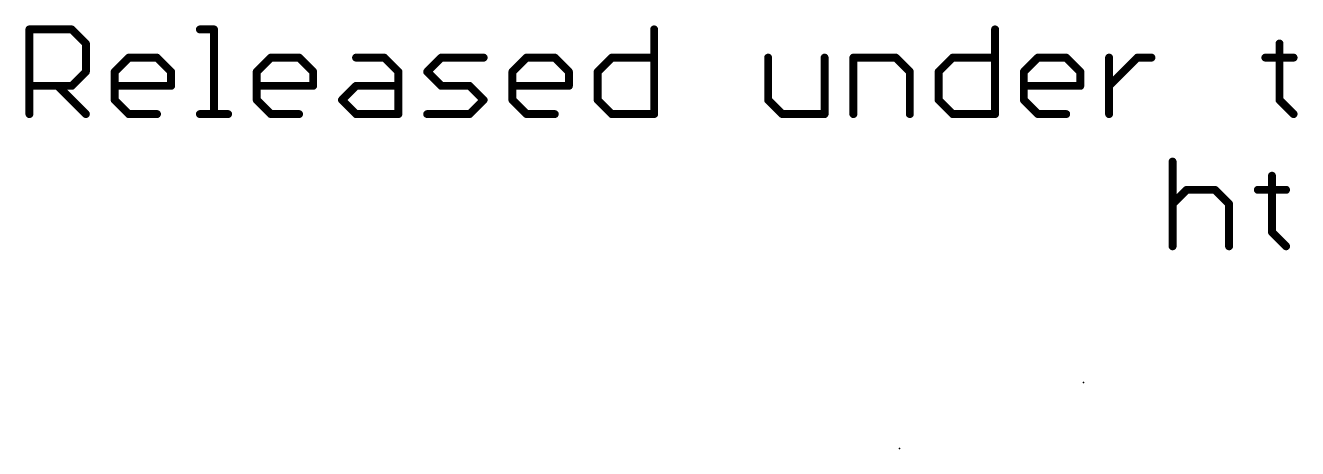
# Model space of a CAD drawing. Extents: x -28 to 79, y -27 to 67.
# Drawn here: x -28.22 to -3.78, y -25.4 to -17.27 of the extents above; entities that cross this region are included whole.
import ezdxf

# ---------------------------------------------------------------- set-up
doc = ezdxf.new("R2010")
doc.units = 0
doc.layers.add('23', color=53, linetype='CONTINUOUS')
doc.layers.add('51', color=53, linetype='CONTINUOUS')

msp = doc.modelspace()

# ---------------------------------------------------------------- linework, layer by layer
at = {"layer": '23'}
for p in [(-7.8965, -24.13), (-11.43, -25.4)]:
    msp.add_point(p, dxfattribs=at)
at = {"layer": '51', "const_width": 0.1524}
for points in [[(-28.1403, -18.9738), (-28.1403, -17.3468)], [(-28.1403, -17.3468), (-27.3268, -17.3468)], [(-27.3268, -17.3468), (-27.0556, -17.618)], [(-24.8659, -17.3468), (-24.5948, -17.3468)], [(-24.5948, -17.3468), (-24.5948, -18.9738)], [(-16.1412, -17.3468), (-16.1412, -18.9738)], [(-9.5926, -17.3468), (-9.5926, -18.9738)], [(-27.0556, -17.618), (-27.0556, -18.1603)], [(-4.1303, -17.618), (-4.1303, -18.7026)], [(-26.5031, -18.1603), (-26.2319, -17.8891)], [(-26.2319, -17.8891), (-25.6896, -17.8891)], [(-25.6896, -17.8891), (-25.4184, -18.1603)], [(-23.7745, -18.1603), (-23.5033, -17.8891)], [(-23.5033, -17.8891), (-22.961, -17.8891)], [(-22.961, -17.8891), (-22.6898, -18.1603)], [(-21.8662, -17.8891), (-21.3239, -17.8891)], [(-21.3239, -17.8891), (-21.0527, -18.1603)], [(-20.5002, -18.1603), (-20.229, -17.8891)], [(-20.229, -17.8891), (-19.4155, -17.8891)], [(-18.863, -18.1603), (-18.5919, -17.8891)], [(-18.5919, -17.8891), (-18.0495, -17.8891)], [(-18.0495, -17.8891), (-17.7784, -18.1603)], [(-17.2259, -18.1603), (-16.9547, -17.8891)], [(-16.9547, -17.8891), (-16.1412, -17.8891)], [(-13.9516, -17.8891), (-13.9516, -18.7026)], [(-12.8669, -18.9738), (-12.8669, -17.8891)], [(-12.3144, -18.9738), (-12.3144, -17.8891)], [(-12.3144, -17.8891), (-11.5009, -17.8891)], [(-11.5009, -17.8891), (-11.2298, -18.1603)], [(-10.6773, -18.1603), (-10.4061, -17.8891)], [(-10.4061, -17.8891), (-9.5926, -17.8891)], [(-9.0401, -18.1603), (-8.7689, -17.8891)], [(-8.7689, -17.8891), (-8.2266, -17.8891)], [(-8.2266, -17.8891), (-7.9554, -18.1603)], [(-7.4029, -18.9738), (-7.4029, -17.8891)], [(-7.4029, -18.4315), (-6.8606, -17.8891)], [(-6.8606, -17.8891), (-6.5895, -17.8891)], [(-4.4015, -17.8891), (-3.8592, -17.8891)], [(-27.0556, -18.1603), (-27.3268, -18.4315)], [(-26.5031, -18.7026), (-26.5031, -18.1603)], [(-25.4184, -18.1603), (-25.4184, -18.4315)], [(-23.7745, -18.7026), (-23.7745, -18.1603)], [(-22.6898, -18.1603), (-22.6898, -18.4315)], [(-21.0527, -18.1603), (-21.0527, -18.9738)], [(-20.229, -18.4315), (-20.5002, -18.1603)], [(-18.863, -18.7026), (-18.863, -18.1603)], [(-17.7784, -18.1603), (-17.7784, -18.4315)], [(-17.2259, -18.7026), (-17.2259, -18.1603)], [(-11.2298, -18.1603), (-11.2298, -18.9738)], [(-10.6773, -18.7026), (-10.6773, -18.1603)], [(-9.0401, -18.7026), (-9.0401, -18.1603)], [(-7.9554, -18.1603), (-7.9554, -18.4315)], [(-27.3268, -18.4315), (-28.1403, -18.4315)], [(-27.5979, -18.4315), (-27.0556, -18.9738)], [(-25.4184, -18.4315), (-26.5031, -18.4315)], [(-22.6898, -18.4315), (-23.7745, -18.4315)], [(-22.1374, -18.7026), (-21.8662, -18.4315)], [(-21.8662, -18.4315), (-21.0527, -18.4315)], [(-19.6867, -18.4315), (-20.229, -18.4315)], [(-19.4155, -18.7026), (-19.6867, -18.4315)], [(-17.7784, -18.4315), (-18.863, -18.4315)], [(-7.9554, -18.4315), (-9.0401, -18.4315)], [(-26.2319, -18.9738), (-26.5031, -18.7026)], [(-23.5033, -18.9738), (-23.7745, -18.7026)], [(-21.8662, -18.9738), (-22.1374, -18.7026)], [(-19.6867, -18.9738), (-19.4155, -18.7026)], [(-18.5919, -18.9738), (-18.863, -18.7026)], [(-16.9547, -18.9738), (-17.2259, -18.7026)], [(-13.9516, -18.7026), (-13.6804, -18.9738)], [(-10.4061, -18.9738), (-10.6773, -18.7026)], [(-8.7689, -18.9738), (-9.0401, -18.7026)], [(-4.1303, -18.7026), (-3.8592, -18.9738)], [(-25.6896, -18.9738), (-26.2319, -18.9738)], [(-24.8659, -18.9738), (-24.3236, -18.9738)], [(-22.961, -18.9738), (-23.5033, -18.9738)], [(-21.0527, -18.9738), (-21.8662, -18.9738)], [(-20.5002, -18.9738), (-19.6867, -18.9738)], [(-18.0495, -18.9738), (-18.5919, -18.9738)], [(-16.1412, -18.9738), (-16.9547, -18.9738)], [(-13.6804, -18.9738), (-12.8669, -18.9738)], [(-9.5926, -18.9738), (-10.4061, -18.9738)], [(-8.2266, -18.9738), (-8.7689, -18.9738)], [(-6.1831, -19.8868), (-6.1831, -21.5138)], [(-4.2748, -20.158), (-4.2748, -21.2426)], [(-6.1831, -20.7003), (-5.9119, -20.4291)], [(-5.9119, -20.4291), (-5.3696, -20.4291)], [(-5.3696, -20.4291), (-5.0984, -20.7003)], [(-4.5459, -20.4291), (-4.0036, -20.4291)], [(-5.0984, -20.7003), (-5.0984, -21.5138)], [(-4.2748, -21.2426), (-4.0036, -21.5138)]]:
    msp.add_lwpolyline(points, dxfattribs=at)
at = {"layer": '51', "const_width": 0.0762}
for points in [[(-28.1022, -17.3468, 1), (-28.1784, -17.3468)], [(-28.1403, -17.3087, 1), (-28.1403, -17.3849)], [(-27.2998, -17.3199, 1), (-27.3537, -17.3738)], [(-27.3268, -17.3849, 1), (-27.3268, -17.3087)], [(-24.8659, -17.3087, 1), (-24.8659, -17.3849)], [(-24.5567, -17.3468, 1), (-24.6329, -17.3468)], [(-24.5948, -17.3849, 1), (-24.5948, -17.3087)], [(-16.1031, -17.3468, 1), (-16.1793, -17.3468)], [(-9.5545, -17.3468, 1), (-9.6307, -17.3468)], [(-27.0175, -17.618, 1), (-27.0937, -17.618)], [(-27.0825, -17.6449, 1), (-27.0287, -17.591)], [(-4.0922, -17.618, 1), (-4.1684, -17.618)], [(-26.2319, -17.851, 1), (-26.2319, -17.9272)], [(-26.205, -17.9161, 1), (-26.2589, -17.8622)], [(-25.6627, -17.8622, 1), (-25.7165, -17.9161)], [(-25.6896, -17.9272, 1), (-25.6896, -17.851)], [(-23.5033, -17.851, 1), (-23.5033, -17.9272)], [(-23.4764, -17.9161, 1), (-23.5303, -17.8622)], [(-22.9341, -17.8622, 1), (-22.988, -17.9161)], [(-22.961, -17.9272, 1), (-22.961, -17.851)], [(-21.8662, -17.851, 1), (-21.8662, -17.9272)], [(-21.2969, -17.8622, 1), (-21.3508, -17.9161)], [(-21.3239, -17.9272, 1), (-21.3239, -17.851)], [(-20.229, -17.851, 1), (-20.229, -17.9272)], [(-20.2021, -17.9161, 1), (-20.256, -17.8622)], [(-19.4155, -17.9272, 1), (-19.4155, -17.851)], [(-18.5919, -17.851, 1), (-18.5919, -17.9272)], [(-18.5649, -17.9161, 1), (-18.6188, -17.8622)], [(-18.0226, -17.8622, 1), (-18.0765, -17.9161)], [(-18.0495, -17.9272, 1), (-18.0495, -17.851)], [(-16.9547, -17.851, 1), (-16.9547, -17.9272)], [(-16.9278, -17.9161, 1), (-16.9817, -17.8622)], [(-16.1412, -17.9272, 1), (-16.1412, -17.851)], [(-13.9135, -17.8891, 1), (-13.9897, -17.8891)], [(-12.8288, -17.8891, 1), (-12.905, -17.8891)], [(-12.2763, -17.8891, 1), (-12.3525, -17.8891)], [(-12.3144, -17.851, 1), (-12.3144, -17.9272)], [(-11.474, -17.8622, 1), (-11.5279, -17.9161)], [(-11.5009, -17.9272, 1), (-11.5009, -17.851)], [(-10.4061, -17.851, 1), (-10.4061, -17.9272)], [(-10.3792, -17.9161, 1), (-10.433, -17.8622)], [(-9.5926, -17.9272, 1), (-9.5926, -17.851)], [(-8.7689, -17.851, 1), (-8.7689, -17.9272)], [(-8.742, -17.9161, 1), (-8.7959, -17.8622)], [(-8.1997, -17.8622, 1), (-8.2535, -17.9161)], [(-8.2266, -17.9272, 1), (-8.2266, -17.851)], [(-7.3648, -17.8891, 1), (-7.441, -17.8891)], [(-6.8606, -17.851, 1), (-6.8606, -17.9272)], [(-6.8337, -17.9161, 1), (-6.8876, -17.8622)], [(-6.5895, -17.9272, 1), (-6.5895, -17.851)], [(-4.4015, -17.851, 1), (-4.4015, -17.9272)], [(-3.8592, -17.9272, 1), (-3.8592, -17.851)], [(-27.0937, -18.1603, 1), (-27.0175, -18.1603)], [(-27.0287, -18.1872, 1), (-27.0825, -18.1334)], [(-26.465, -18.1603, 1), (-26.5412, -18.1603)], [(-26.53, -18.1334, 1), (-26.4762, -18.1872)], [(-25.3803, -18.1603, 1), (-25.4565, -18.1603)], [(-25.4454, -18.1872, 1), (-25.3915, -18.1334)], [(-23.7364, -18.1603, 1), (-23.8126, -18.1603)], [(-23.8014, -18.1334, 1), (-23.7476, -18.1872)], [(-22.6517, -18.1603, 1), (-22.7279, -18.1603)], [(-22.7168, -18.1872, 1), (-22.6629, -18.1334)], [(-21.0146, -18.1603, 1), (-21.0908, -18.1603)], [(-21.0796, -18.1872, 1), (-21.0257, -18.1334)], [(-20.4733, -18.1334, 1), (-20.5271, -18.1872)], [(-20.5271, -18.1334, 1), (-20.4733, -18.1872)], [(-18.8249, -18.1603, 1), (-18.9011, -18.1603)], [(-18.89, -18.1334, 1), (-18.8361, -18.1872)], [(-17.7403, -18.1603, 1), (-17.8165, -18.1603)], [(-17.8053, -18.1872, 1), (-17.7514, -18.1334)], [(-17.1878, -18.1603, 1), (-17.264, -18.1603)], [(-17.2528, -18.1334, 1), (-17.1989, -18.1872)], [(-11.1917, -18.1603, 1), (-11.2679, -18.1603)], [(-11.2567, -18.1872, 1), (-11.2028, -18.1334)], [(-10.6392, -18.1603, 1), (-10.7154, -18.1603)], [(-10.7042, -18.1334, 1), (-10.6503, -18.1872)], [(-9.002, -18.1603, 1), (-9.0782, -18.1603)], [(-9.067, -18.1334, 1), (-9.0132, -18.1872)], [(-7.9173, -18.1603, 1), (-7.9935, -18.1603)], [(-7.9824, -18.1872, 1), (-7.9285, -18.1334)], [(-28.1403, -18.3934, 1), (-28.1403, -18.4696)], [(-27.571, -18.4045, 1), (-27.6249, -18.4584)], [(-27.3537, -18.4045, 1), (-27.2998, -18.4584)], [(-27.3268, -18.4696, 1), (-27.3268, -18.3934)], [(-26.5031, -18.3934, 1), (-26.5031, -18.4696)], [(-25.4565, -18.4315, 1), (-25.3803, -18.4315)], [(-25.4184, -18.4696, 1), (-25.4184, -18.3934)], [(-23.7745, -18.3934, 1), (-23.7745, -18.4696)], [(-22.7279, -18.4315, 1), (-22.6517, -18.4315)], [(-22.6898, -18.4696, 1), (-22.6898, -18.3934)], [(-21.8662, -18.3934, 1), (-21.8662, -18.4696)], [(-21.8392, -18.4584, 1), (-21.8931, -18.4045)], [(-21.0527, -18.4696, 1), (-21.0527, -18.3934)], [(-20.229, -18.3934, 1), (-20.229, -18.4696)], [(-20.256, -18.4584, 1), (-20.2021, -18.4045)], [(-19.6598, -18.4045, 1), (-19.7136, -18.4584)], [(-19.6867, -18.4696, 1), (-19.6867, -18.3934)], [(-18.863, -18.3934, 1), (-18.863, -18.4696)], [(-17.8165, -18.4315, 1), (-17.7403, -18.4315)], [(-17.7784, -18.4696, 1), (-17.7784, -18.3934)], [(-9.0401, -18.3934, 1), (-9.0401, -18.4696)], [(-7.9935, -18.4315, 1), (-7.9173, -18.4315)], [(-7.9554, -18.4696, 1), (-7.9554, -18.3934)], [(-7.4299, -18.4045, 1), (-7.376, -18.4584)], [(-26.4762, -18.6757, 1), (-26.53, -18.7296)], [(-26.5412, -18.7026, 1), (-26.465, -18.7026)], [(-23.7476, -18.6757, 1), (-23.8014, -18.7296)], [(-23.8126, -18.7026, 1), (-23.7364, -18.7026)], [(-22.1104, -18.6757, 1), (-22.1643, -18.7296)], [(-22.1643, -18.6757, 1), (-22.1104, -18.7296)], [(-19.3886, -18.7296, 1), (-19.4425, -18.6757)], [(-19.4425, -18.7296, 1), (-19.3886, -18.6757)], [(-18.8361, -18.6757, 1), (-18.89, -18.7296)], [(-18.9011, -18.7026, 1), (-18.8249, -18.7026)], [(-17.1989, -18.6757, 1), (-17.2528, -18.7296)], [(-17.264, -18.7026, 1), (-17.1878, -18.7026)], [(-13.9246, -18.6757, 1), (-13.9785, -18.7296)], [(-13.9897, -18.7026, 1), (-13.9135, -18.7026)], [(-10.6503, -18.6757, 1), (-10.7042, -18.7296)], [(-10.7154, -18.7026, 1), (-10.6392, -18.7026)], [(-9.0132, -18.6757, 1), (-9.067, -18.7296)], [(-9.0782, -18.7026, 1), (-9.002, -18.7026)], [(-4.1034, -18.6757, 1), (-4.1573, -18.7296)], [(-4.1684, -18.7026, 1), (-4.0922, -18.7026)], [(-28.1784, -18.9738, 1), (-28.1022, -18.9738)], [(-27.0825, -19.0007, 1), (-27.0287, -18.9469)], [(-26.2319, -18.9357, 1), (-26.2319, -19.0119)], [(-26.2589, -19.0007, 1), (-26.205, -18.9469)], [(-25.6896, -19.0119, 1), (-25.6896, -18.9357)], [(-24.8659, -18.9357, 1), (-24.8659, -19.0119)], [(-24.6329, -18.9738, 1), (-24.5567, -18.9738)], [(-24.3236, -19.0119, 1), (-24.3236, -18.9357)], [(-23.5033, -18.9357, 1), (-23.5033, -19.0119)], [(-23.5303, -19.0007, 1), (-23.4764, -18.9469)], [(-22.961, -19.0119, 1), (-22.961, -18.9357)], [(-21.8662, -18.9357, 1), (-21.8662, -19.0119)], [(-21.8931, -19.0007, 1), (-21.8392, -18.9469)], [(-21.0908, -18.9738, 1), (-21.0146, -18.9738)], [(-21.0527, -19.0119, 1), (-21.0527, -18.9357)], [(-20.5002, -18.9357, 1), (-20.5002, -19.0119)], [(-19.7136, -18.9469, 1), (-19.6598, -19.0007)], [(-19.6867, -19.0119, 1), (-19.6867, -18.9357)], [(-18.5919, -18.9357, 1), (-18.5919, -19.0119)], [(-18.6188, -19.0007, 1), (-18.5649, -18.9469)], [(-18.0495, -19.0119, 1), (-18.0495, -18.9357)], [(-16.9547, -18.9357, 1), (-16.9547, -19.0119)], [(-16.9817, -19.0007, 1), (-16.9278, -18.9469)], [(-16.1793, -18.9738, 1), (-16.1031, -18.9738)], [(-16.1412, -19.0119, 1), (-16.1412, -18.9357)], [(-13.6804, -18.9357, 1), (-13.6804, -19.0119)], [(-13.7073, -19.0007, 1), (-13.6535, -18.9469)], [(-12.905, -18.9738, 1), (-12.8288, -18.9738)], [(-12.8669, -19.0119, 1), (-12.8669, -18.9357)], [(-12.3525, -18.9738, 1), (-12.2763, -18.9738)], [(-11.2679, -18.9738, 1), (-11.1917, -18.9738)], [(-10.4061, -18.9357, 1), (-10.4061, -19.0119)], [(-10.433, -19.0007, 1), (-10.3792, -18.9469)], [(-9.6307, -18.9738, 1), (-9.5545, -18.9738)], [(-9.5926, -19.0119, 1), (-9.5926, -18.9357)], [(-8.7689, -18.9357, 1), (-8.7689, -19.0119)], [(-8.7959, -19.0007, 1), (-8.742, -18.9469)], [(-8.2266, -19.0119, 1), (-8.2266, -18.9357)], [(-7.441, -18.9738, 1), (-7.3648, -18.9738)], [(-3.8861, -19.0007, 1), (-3.8322, -18.9469)], [(-6.145, -19.8868, 1), (-6.2212, -19.8868)], [(-4.2367, -20.158, 1), (-4.3129, -20.158)], [(-5.9119, -20.391, 1), (-5.9119, -20.4672)], [(-5.885, -20.4561, 1), (-5.9389, -20.4022)], [(-5.3427, -20.4022, 1), (-5.3965, -20.4561)], [(-5.3696, -20.4672, 1), (-5.3696, -20.391)], [(-4.5459, -20.391, 1), (-4.5459, -20.4672)], [(-4.0036, -20.4672, 1), (-4.0036, -20.391)], [(-6.21, -20.6734, 1), (-6.1562, -20.7272)], [(-5.0603, -20.7003, 1), (-5.1365, -20.7003)], [(-5.1254, -20.7272, 1), (-5.0715, -20.6734)], [(-4.2478, -21.2157, 1), (-4.3017, -21.2696)], [(-4.3129, -21.2426, 1), (-4.2367, -21.2426)], [(-6.2212, -21.5138, 1), (-6.145, -21.5138)], [(-5.1365, -21.5138, 1), (-5.0603, -21.5138)], [(-4.0306, -21.5407, 1), (-3.9767, -21.4869)]]:
    msp.add_lwpolyline(points, format="xyb", dxfattribs=at)

doc.saveas('drawing.dxf')
